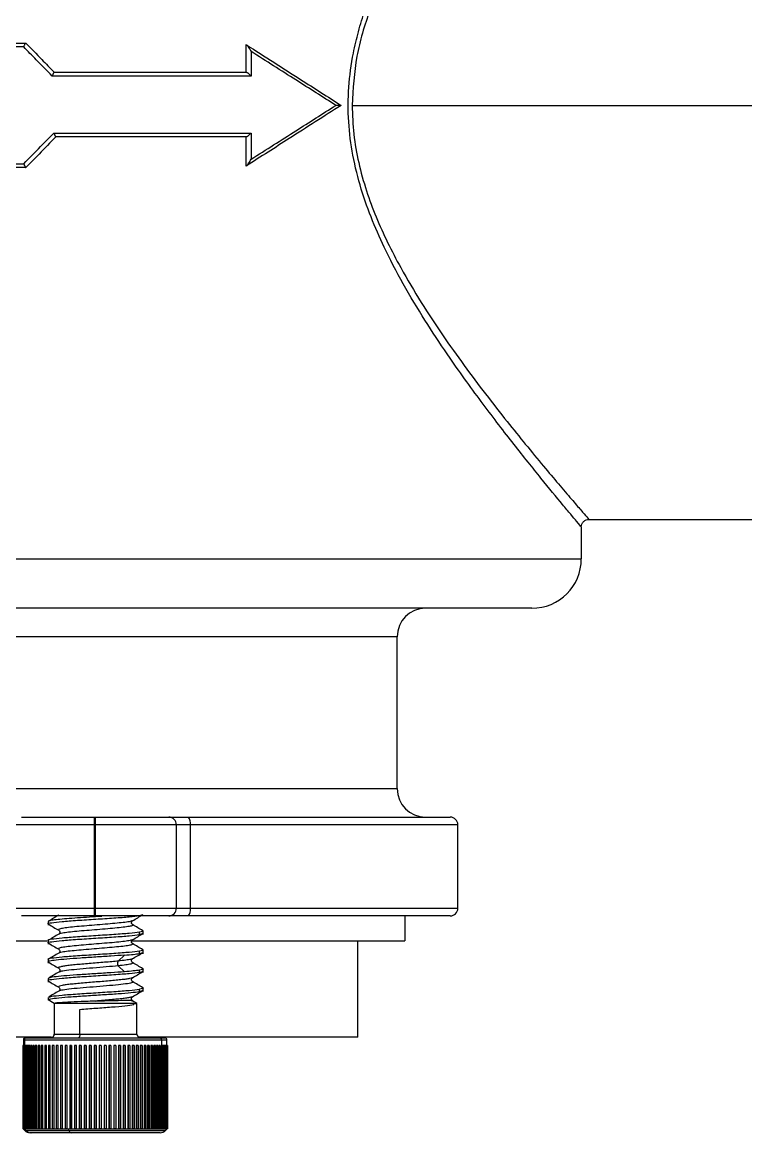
# Model space of a CAD drawing. Header units: centimetres. Extents: x -13594 to 4017, y -3206 to 1780.
# Drawn here: x -7110.8 to -7060.5, y -1965.5 to -1888.3 of the extents above; entities that cross this region are included whole.
import ezdxf

# ---------------------------------------------------------------- set-up
doc = ezdxf.new("R2010")
doc.units = ezdxf.units.CM

msp = doc.modelspace()

# ---------------------------------------------------------------- linework, layer by layer
at = {"color": 7, "linetype": 'Continuous', "lineweight": 25}
for p, q in [((-7121.581, -1889.743), (-7110.534, -1889.743)), ((-7095.225, -1891.763), (-7095.225, -1889.842)), ((-7110.682, -1890.007), (-7121.076, -1890.007)), ((-7094.878, -1890.325), (-7094.878, -1892.027)), ((-7094.878, -1892.027), (-7108.693, -1892.027)), ((-7108.559, -1891.763), (-7095.212, -1891.763)), ((-7087.857, -1894.065), (-7035.577, -1894.065)), ((-7108.578, -1895.986), (-7094.878, -1895.986)), ((-7094.878, -1895.986), (-7094.878, -1897.806)), ((-7095.212, -1896.25), (-7108.445, -1896.25)), ((-7095.225, -1898.288), (-7095.225, -1896.25)), ((-7121.076, -1898.123), (-7110.682, -1898.123)), ((-7110.534, -1898.387), (-7121.581, -1898.387)), ((-7071.41, -1922.832), (-7035.577, -1922.832)), ((-7071.934, -1923.36), (-7071.934, -1925.577)), ((-7138.935, -1925.577), (-7071.934, -1925.577)), ((-7075.365, -1929.008), (-7136.067, -1929.008)), ((-7084.734, -1930.988), (-7126.697, -1930.988)), ((-7084.734, -1941.544), (-7084.734, -1930.988)), ((-7126.697, -1941.544), (-7084.734, -1941.544)), ((-7110.83, -1943.524), (-7105.75, -1943.524)), ((-7105.75, -1944.052), (-7105.75, -1943.524)), ((-7105.75, -1943.524), (-7105.682, -1943.524)), ((-7105.682, -1944.052), (-7105.682, -1943.524)), ((-7105.682, -1943.524), (-7100.601, -1943.524)), ((-7100.601, -1943.524), (-7099.239, -1943.524)), ((-7099.239, -1943.524), (-7081.039, -1943.524)), ((-7105.75, -1944.052), (-7111.358, -1944.052)), ((-7105.75, -1949.858), (-7105.75, -1944.052)), ((-7105.682, -1944.052), (-7105.75, -1944.052)), ((-7100.073, -1944.052), (-7105.682, -1944.052)), ((-7105.682, -1949.858), (-7105.682, -1944.052)), ((-7100.073, -1949.858), (-7100.073, -1944.052)), ((-7099.1, -1944.052), (-7100.073, -1944.052)), ((-7099.1, -1949.858), (-7099.1, -1944.052)), ((-7080.511, -1944.052), (-7099.1, -1944.052)), ((-7080.511, -1949.858), (-7080.511, -1944.052)), ((-7111.358, -1949.858), (-7105.75, -1949.858)), ((-7105.75, -1950.386), (-7105.75, -1949.858)), ((-7105.75, -1949.858), (-7105.682, -1949.858)), ((-7105.682, -1949.858), (-7100.073, -1949.858)), ((-7105.682, -1950.386), (-7105.682, -1949.858)), ((-7100.073, -1949.858), (-7099.1, -1949.858)), ((-7099.1, -1949.858), (-7080.511, -1949.858)), ((-7105.75, -1950.386), (-7110.83, -1950.386)), ((-7108.981, -1950.775), (-7108.981, -1951.027)), ((-7108.355, -1950.36), (-7108.399, -1950.386)), ((-7105.682, -1950.386), (-7105.75, -1950.386)), ((-7100.601, -1950.386), (-7105.682, -1950.386)), ((-7102.633, -1950.363), (-7102.383, -1950.28)), ((-7099.239, -1950.386), (-7100.601, -1950.386)), ((-7081.039, -1950.386), (-7099.239, -1950.386)), ((-7084.206, -1950.386), (-7084.206, -1952.114)), ((-7102.633, -1951.682), (-7102.633, -1951.517)), ((-7102.383, -1951.687), (-7102.383, -1951.435)), ((-7127.225, -1952.114), (-7109.049, -1952.114)), ((-7108.981, -1952.095), (-7108.981, -1952.345)), ((-7103.15, -1952.114), (-7084.206, -1952.114)), ((-7102.452, -1951.623), (-7102.633, -1951.682)), ((-7087.472, -1958.818), (-7087.472, -1952.114)), ((-7103.671, -1953.112), (-7104.106, -1953.524)), ((-7102.633, -1953.002), (-7102.633, -1952.837)), ((-7102.633, -1953.002), (-7102.383, -1952.92)), ((-7102.383, -1953.012), (-7102.383, -1952.755)), ((-7108.981, -1953.414), (-7108.981, -1953.668)), ((-7104.106, -1953.854), (-7103.671, -1954.267)), ((-7102.633, -1954.321), (-7102.633, -1954.157)), ((-7102.455, -1954.263), (-7102.633, -1954.321)), ((-7102.383, -1954.328), (-7102.383, -1954.074)), ((-7108.981, -1954.734), (-7108.981, -1954.988)), ((-7102.383, -1955.647), (-7102.383, -1955.394)), ((-7108.981, -1956.054), (-7108.981, -1956.222)), ((-7102.633, -1955.641), (-7102.633, -1955.476)), ((-7102.454, -1955.582), (-7102.633, -1955.641)), ((-7108.552, -1956.466), (-7108.981, -1956.218)), ((-7108.552, -1956.466), (-7108.552, -1958.594)), ((-7103.029, -1956.466), (-7108.552, -1956.466)), ((-7106.778, -1958.594), (-7106.778, -1956.878)), ((-7102.811, -1956.466), (-7103.097, -1956.301)), ((-7103.029, -1956.548), (-7103.029, -1956.466)), ((-7103.029, -1956.466), (-7102.811, -1956.466)), ((-7102.811, -1958.594), (-7102.811, -1956.466)), ((-7108.745, -1958.818), (-7123.959, -1958.818)), ((-7110.698, -1958.99), (-7110.698, -1959.385)), ((-7110.698, -1958.99), (-7110.63, -1958.99)), ((-7110.63, -1958.99), (-7110.63, -1959.385)), ((-7110.63, -1958.99), (-7101.108, -1958.99)), ((-7110.567, -1958.858), (-7110.498, -1958.858)), ((-7110.498, -1958.858), (-7101.23, -1958.858)), ((-7108.552, -1958.594), (-7106.778, -1958.594)), ((-7106.778, -1958.594), (-7102.811, -1958.594)), ((-7087.472, -1958.818), (-7102.755, -1958.818)), ((-7101.23, -1958.858), (-7100.865, -1958.858)), ((-7101.108, -1958.99), (-7101.108, -1959.385)), ((-7101.108, -1958.99), (-7100.733, -1958.99)), ((-7100.733, -1959.385), (-7100.733, -1958.99)), ((-7110.738, -1959.385), (-7110.738, -1965.192)), ((-7110.734, -1959.385), (-7110.738, -1959.385)), ((-7110.734, -1959.385), (-7110.734, -1965.192)), ((-7110.721, -1959.385), (-7110.734, -1959.385)), ((-7110.721, -1959.385), (-7110.721, -1965.192)), ((-7110.708, -1959.385), (-7110.721, -1959.385)), ((-7110.708, -1959.385), (-7110.708, -1965.192)), ((-7110.679, -1959.385), (-7110.708, -1959.385)), ((-7110.679, -1959.385), (-7110.679, -1965.192)), ((-7110.669, -1959.385), (-7110.669, -1965.192)), ((-7110.666, -1959.385), (-7110.669, -1959.385)), ((-7110.666, -1959.385), (-7110.666, -1965.192)), ((-7110.652, -1959.385), (-7110.666, -1959.385)), ((-7110.652, -1959.385), (-7110.652, -1965.192)), ((-7110.64, -1959.385), (-7110.652, -1959.385)), ((-7110.64, -1959.385), (-7110.64, -1965.192)), ((-7110.611, -1959.385), (-7110.64, -1959.385)), ((-7110.611, -1959.385), (-7110.611, -1965.192)), ((-7110.589, -1959.385), (-7110.611, -1959.385)), ((-7110.589, -1959.385), (-7110.589, -1965.192)), ((-7110.55, -1959.385), (-7110.589, -1959.385)), ((-7110.55, -1965.192), (-7110.55, -1959.385)), ((-7110.546, -1959.385), (-7110.546, -1965.192)), ((-7110.515, -1959.385), (-7110.546, -1959.385)), ((-7110.515, -1959.385), (-7110.515, -1965.192)), ((-7110.477, -1959.385), (-7110.515, -1959.385)), ((-7110.477, -1965.192), (-7110.477, -1959.385)), ((-7110.457, -1959.385), (-7110.457, -1965.192)), ((-7110.417, -1959.385), (-7110.457, -1959.385)), ((-7110.417, -1959.385), (-7110.417, -1965.192)), ((-7110.38, -1959.385), (-7110.417, -1959.385)), ((-7110.38, -1965.192), (-7110.38, -1959.385)), ((-7110.345, -1959.385), (-7110.345, -1965.192)), ((-7110.297, -1959.385), (-7110.345, -1959.385)), ((-7110.297, -1959.385), (-7110.297, -1965.192)), ((-7110.26, -1959.385), (-7110.297, -1959.385)), ((-7110.26, -1965.192), (-7110.26, -1959.385)), ((-7110.21, -1959.385), (-7110.21, -1965.192)), ((-7110.153, -1959.385), (-7110.21, -1959.385)), ((-7110.153, -1959.385), (-7110.153, -1965.192)), ((-7110.118, -1959.385), (-7110.153, -1959.385)), ((-7110.118, -1965.192), (-7110.118, -1959.385)), ((-7110.053, -1959.385), (-7110.053, -1965.192)), ((-7109.988, -1959.385), (-7110.053, -1959.385)), ((-7109.988, -1959.385), (-7109.988, -1965.192)), ((-7109.954, -1959.385), (-7109.988, -1959.385)), ((-7109.954, -1965.192), (-7109.954, -1959.385)), ((-7109.874, -1959.385), (-7109.874, -1965.192)), ((-7109.802, -1959.385), (-7109.874, -1959.385)), ((-7109.802, -1959.385), (-7109.802, -1965.192)), ((-7109.769, -1959.385), (-7109.802, -1959.385)), ((-7109.769, -1965.192), (-7109.769, -1959.385)), ((-7109.676, -1959.385), (-7109.676, -1965.192)), ((-7109.596, -1959.385), (-7109.676, -1959.385)), ((-7109.596, -1959.385), (-7109.596, -1965.192)), ((-7109.565, -1959.385), (-7109.596, -1959.385)), ((-7109.565, -1965.192), (-7109.565, -1959.385)), ((-7109.458, -1959.385), (-7109.458, -1965.192)), ((-7109.371, -1959.385), (-7109.458, -1959.385)), ((-7109.371, -1959.385), (-7109.371, -1965.192)), ((-7109.341, -1959.385), (-7109.371, -1959.385)), ((-7109.341, -1965.192), (-7109.341, -1959.385)), ((-7109.221, -1959.385), (-7109.221, -1965.192)), ((-7109.128, -1959.385), (-7109.221, -1959.385)), ((-7109.128, -1959.385), (-7109.128, -1965.192)), ((-7109.1, -1959.385), (-7109.128, -1959.385)), ((-7109.1, -1965.192), (-7109.1, -1959.385)), ((-7108.967, -1959.385), (-7108.967, -1965.192)), ((-7108.868, -1959.385), (-7108.967, -1959.385)), ((-7108.868, -1959.385), (-7108.868, -1965.192)), ((-7108.842, -1959.385), (-7108.868, -1959.385)), ((-7108.842, -1965.192), (-7108.842, -1959.385)), ((-7108.697, -1959.385), (-7108.697, -1965.192)), ((-7108.592, -1959.385), (-7108.697, -1959.385)), ((-7108.592, -1959.385), (-7108.592, -1965.192)), ((-7108.569, -1959.385), (-7108.592, -1959.385)), ((-7108.569, -1965.192), (-7108.569, -1959.385)), ((-7108.413, -1959.385), (-7108.413, -1965.192)), ((-7108.302, -1959.385), (-7108.413, -1959.385)), ((-7108.302, -1959.385), (-7108.302, -1965.192)), ((-7108.281, -1959.385), (-7108.302, -1959.385)), ((-7108.281, -1965.192), (-7108.281, -1959.385)), ((-7108.115, -1959.385), (-7108.115, -1965.192)), ((-7108, -1959.385), (-7108.115, -1959.385)), ((-7108, -1959.385), (-7108, -1965.192)), ((-7107.981, -1959.385), (-7108, -1959.385)), ((-7107.981, -1965.192), (-7107.981, -1959.385)), ((-7107.805, -1959.385), (-7107.805, -1965.192)), ((-7107.686, -1959.385), (-7107.805, -1959.385)), ((-7107.686, -1959.385), (-7107.686, -1965.192)), ((-7107.67, -1959.385), (-7107.686, -1959.385)), ((-7107.67, -1965.192), (-7107.67, -1959.385)), ((-7107.485, -1959.385), (-7107.485, -1965.192)), ((-7107.363, -1959.385), (-7107.485, -1959.385)), ((-7107.363, -1959.385), (-7107.363, -1965.192)), ((-7107.349, -1959.385), (-7107.363, -1959.385)), ((-7107.349, -1965.192), (-7107.349, -1959.385)), ((-7107.157, -1959.385), (-7107.157, -1965.192)), ((-7107.031, -1959.385), (-7107.157, -1959.385)), ((-7107.031, -1959.385), (-7107.031, -1965.192)), ((-7107.02, -1959.385), (-7107.031, -1959.385)), ((-7107.02, -1965.192), (-7107.02, -1959.385)), ((-7106.821, -1959.385), (-7106.821, -1965.192)), ((-7106.693, -1959.385), (-7106.821, -1959.385)), ((-7106.693, -1959.385), (-7106.693, -1965.192)), ((-7106.684, -1959.385), (-7106.693, -1959.385)), ((-7106.684, -1965.192), (-7106.684, -1959.385)), ((-7106.479, -1959.385), (-7106.479, -1965.192)), ((-7106.35, -1959.385), (-7106.479, -1959.385)), ((-7106.35, -1959.385), (-7106.35, -1965.192)), ((-7106.344, -1959.385), (-7106.35, -1959.385)), ((-7106.344, -1965.192), (-7106.344, -1959.385)), ((-7106.134, -1959.385), (-7106.134, -1965.192)), ((-7106.003, -1959.385), (-7106.134, -1959.385)), ((-7106.003, -1959.385), (-7106.003, -1965.192)), ((-7106, -1959.385), (-7106.003, -1959.385)), ((-7106, -1965.192), (-7106, -1959.385)), ((-7105.786, -1959.385), (-7105.786, -1965.192)), ((-7105.655, -1959.385), (-7105.786, -1959.385)), ((-7105.655, -1965.192), (-7105.655, -1959.385)), ((-7105.655, -1959.385), (-7105.655, -1965.192)), ((-7105.655, -1959.385), (-7105.655, -1959.385)), ((-7105.44, -1959.385), (-7105.44, -1965.192)), ((-7105.438, -1959.385), (-7105.44, -1959.385)), ((-7105.438, -1959.385), (-7105.438, -1965.192)), ((-7105.307, -1959.385), (-7105.438, -1959.385)), ((-7105.307, -1959.385), (-7105.307, -1965.192)), ((-7105.096, -1959.385), (-7105.096, -1965.192)), ((-7105.091, -1959.385), (-7105.096, -1959.385)), ((-7105.091, -1959.385), (-7105.091, -1965.192)), ((-7104.961, -1959.385), (-7105.091, -1959.385)), ((-7104.961, -1959.385), (-7104.961, -1965.192)), ((-7104.755, -1959.385), (-7104.755, -1965.192)), ((-7104.747, -1959.385), (-7104.755, -1959.385)), ((-7104.747, -1959.385), (-7104.747, -1965.192)), ((-7104.619, -1959.385), (-7104.747, -1959.385)), ((-7104.619, -1959.385), (-7104.619, -1965.192)), ((-7104.418, -1959.385), (-7104.418, -1965.192)), ((-7104.407, -1959.385), (-7104.418, -1959.385)), ((-7104.407, -1959.385), (-7104.407, -1965.192)), ((-7104.281, -1959.385), (-7104.407, -1959.385)), ((-7104.281, -1959.385), (-7104.281, -1965.192)), ((-7104.087, -1959.385), (-7104.087, -1965.192)), ((-7104.074, -1959.385), (-7104.087, -1959.385)), ((-7104.074, -1959.385), (-7104.074, -1965.192)), ((-7103.951, -1959.385), (-7104.074, -1959.385)), ((-7103.951, -1959.385), (-7103.951, -1965.192)), ((-7103.764, -1959.385), (-7103.764, -1965.192)), ((-7103.749, -1959.385), (-7103.764, -1959.385)), ((-7103.749, -1959.385), (-7103.749, -1965.192)), ((-7103.629, -1959.385), (-7103.749, -1959.385)), ((-7103.629, -1959.385), (-7103.629, -1965.192)), ((-7103.451, -1959.385), (-7103.451, -1965.192)), ((-7103.433, -1959.385), (-7103.451, -1959.385)), ((-7103.433, -1959.385), (-7103.433, -1965.192)), ((-7103.317, -1959.385), (-7103.433, -1959.385)), ((-7103.317, -1959.385), (-7103.317, -1965.192)), ((-7103.148, -1959.385), (-7103.148, -1965.192)), ((-7103.127, -1959.385), (-7103.148, -1959.385)), ((-7103.127, -1959.385), (-7103.127, -1965.192)), ((-7103.016, -1959.385), (-7103.127, -1959.385)), ((-7103.016, -1959.385), (-7103.016, -1965.192)), ((-7102.858, -1959.385), (-7102.858, -1965.192)), ((-7102.835, -1959.385), (-7102.858, -1959.385)), ((-7102.835, -1959.385), (-7102.835, -1965.192)), ((-7102.728, -1959.385), (-7102.835, -1959.385)), ((-7102.728, -1959.385), (-7102.728, -1965.192)), ((-7102.581, -1959.385), (-7102.581, -1965.192)), ((-7102.556, -1959.385), (-7102.581, -1959.385)), ((-7102.556, -1959.385), (-7102.556, -1965.192)), ((-7102.455, -1959.385), (-7102.556, -1959.385)), ((-7102.455, -1959.385), (-7102.455, -1965.192)), ((-7102.32, -1959.385), (-7102.32, -1965.192)), ((-7102.292, -1959.385), (-7102.32, -1959.385)), ((-7102.292, -1959.385), (-7102.292, -1965.192)), ((-7102.198, -1959.385), (-7102.292, -1959.385)), ((-7102.198, -1959.385), (-7102.198, -1965.192)), ((-7102.075, -1959.385), (-7102.075, -1965.192)), ((-7102.045, -1959.385), (-7102.075, -1959.385)), ((-7102.045, -1959.385), (-7102.045, -1965.192)), ((-7101.957, -1959.385), (-7102.045, -1959.385)), ((-7101.957, -1959.385), (-7101.957, -1965.192)), ((-7101.847, -1959.385), (-7101.847, -1965.192)), ((-7101.816, -1959.385), (-7101.847, -1959.385)), ((-7101.816, -1959.385), (-7101.816, -1965.192)), ((-7101.735, -1959.385), (-7101.816, -1959.385)), ((-7101.735, -1959.385), (-7101.735, -1965.192)), ((-7101.638, -1959.385), (-7101.638, -1965.192)), ((-7101.606, -1959.385), (-7101.638, -1959.385)), ((-7101.606, -1959.385), (-7101.606, -1965.192)), ((-7101.532, -1959.385), (-7101.606, -1959.385)), ((-7101.532, -1959.385), (-7101.532, -1965.192)), ((-7101.449, -1959.385), (-7101.449, -1965.192)), ((-7101.415, -1959.385), (-7101.449, -1959.385)), ((-7101.415, -1959.385), (-7101.415, -1965.192)), ((-7101.349, -1959.385), (-7101.415, -1959.385)), ((-7101.349, -1959.385), (-7101.349, -1965.192)), ((-7101.281, -1959.385), (-7101.281, -1965.192)), ((-7101.245, -1959.385), (-7101.281, -1959.385)), ((-7101.245, -1959.385), (-7101.245, -1965.192)), ((-7101.187, -1959.385), (-7101.245, -1959.385)), ((-7101.187, -1959.385), (-7101.187, -1965.192)), ((-7101.133, -1959.385), (-7101.133, -1965.192)), ((-7101.097, -1959.385), (-7101.133, -1959.385)), ((-7101.097, -1959.385), (-7101.097, -1965.192)), ((-7101.047, -1959.385), (-7101.097, -1959.385)), ((-7101.047, -1959.385), (-7101.047, -1965.192)), ((-7101.008, -1959.385), (-7101.008, -1965.192)), ((-7100.971, -1959.385), (-7101.008, -1959.385)), ((-7100.971, -1959.385), (-7100.971, -1965.192)), ((-7100.93, -1959.385), (-7100.971, -1959.385)), ((-7100.93, -1959.385), (-7100.93, -1965.192)), ((-7100.906, -1959.385), (-7100.906, -1965.192)), ((-7100.868, -1959.385), (-7100.906, -1959.385)), ((-7100.868, -1959.385), (-7100.868, -1965.192)), ((-7100.835, -1959.385), (-7100.868, -1959.385)), ((-7100.835, -1959.385), (-7100.835, -1965.192)), ((-7100.827, -1959.385), (-7100.827, -1965.192)), ((-7100.788, -1959.385), (-7100.827, -1959.385)), ((-7100.788, -1959.385), (-7100.788, -1965.192)), ((-7100.765, -1959.385), (-7100.788, -1959.385)), ((-7100.765, -1959.385), (-7100.765, -1965.192)), ((-7100.733, -1959.385), (-7100.765, -1959.385)), ((-7100.733, -1959.385), (-7100.733, -1965.192)), ((-7100.718, -1959.385), (-7100.733, -1959.385)), ((-7100.718, -1959.385), (-7100.718, -1965.192)), ((-7100.701, -1959.385), (-7100.718, -1959.385)), ((-7100.701, -1959.385), (-7100.701, -1965.192)), ((-7100.696, -1959.385), (-7100.701, -1959.385)), ((-7100.696, -1959.385), (-7100.696, -1965.192)), ((-7100.694, -1959.385), (-7100.696, -1959.385)), ((-7100.694, -1959.385), (-7100.694, -1965.192)), ((-7110.734, -1965.192), (-7110.738, -1965.192)), ((-7110.721, -1965.192), (-7110.734, -1965.192)), ((-7110.708, -1965.192), (-7110.721, -1965.192)), ((-7110.679, -1965.192), (-7110.708, -1965.192)), ((-7110.698, -1965.192), (-7110.698, -1965.208)), ((-7110.698, -1965.208), (-7110.606, -1965.301)), ((-7110.63, -1965.208), (-7110.698, -1965.208)), ((-7110.666, -1965.192), (-7110.669, -1965.192)), ((-7110.652, -1965.192), (-7110.666, -1965.192)), ((-7110.64, -1965.192), (-7110.652, -1965.192)), ((-7110.611, -1965.192), (-7110.64, -1965.192)), ((-7110.63, -1965.192), (-7110.63, -1965.208)), ((-7110.63, -1965.208), (-7110.537, -1965.301)), ((-7107.571, -1965.208), (-7110.63, -1965.208)), ((-7110.589, -1965.192), (-7110.611, -1965.192)), ((-7110.606, -1965.301), (-7110.537, -1965.301)), ((-7110.55, -1965.192), (-7110.589, -1965.192)), ((-7110.515, -1965.192), (-7110.546, -1965.192)), ((-7110.537, -1965.301), (-7107.536, -1965.301)), ((-7110.477, -1965.192), (-7110.515, -1965.192)), ((-7110.417, -1965.192), (-7110.457, -1965.192)), ((-7110.38, -1965.192), (-7110.417, -1965.192)), ((-7110.297, -1965.192), (-7110.345, -1965.192)), ((-7110.26, -1965.192), (-7110.297, -1965.192)), ((-7110.164, -1965.456), (-7110.232, -1965.456)), ((-7110.153, -1965.192), (-7110.21, -1965.192)), ((-7107.393, -1965.456), (-7110.164, -1965.456)), ((-7110.118, -1965.192), (-7110.153, -1965.192)), ((-7109.988, -1965.192), (-7110.053, -1965.192)), ((-7109.954, -1965.192), (-7109.988, -1965.192)), ((-7109.802, -1965.192), (-7109.874, -1965.192)), ((-7109.769, -1965.192), (-7109.802, -1965.192)), ((-7109.596, -1965.192), (-7109.676, -1965.192)), ((-7109.565, -1965.192), (-7109.596, -1965.192)), ((-7109.371, -1965.192), (-7109.458, -1965.192)), ((-7109.341, -1965.192), (-7109.371, -1965.192)), ((-7109.128, -1965.192), (-7109.221, -1965.192)), ((-7109.1, -1965.192), (-7109.128, -1965.192)), ((-7108.868, -1965.192), (-7108.967, -1965.192)), ((-7108.842, -1965.192), (-7108.868, -1965.192)), ((-7108.592, -1965.192), (-7108.697, -1965.192)), ((-7108.569, -1965.192), (-7108.592, -1965.192)), ((-7108.302, -1965.192), (-7108.413, -1965.192)), ((-7108.281, -1965.192), (-7108.302, -1965.192)), ((-7108, -1965.192), (-7108.115, -1965.192)), ((-7107.981, -1965.192), (-7108, -1965.192)), ((-7107.686, -1965.192), (-7107.805, -1965.192)), ((-7107.67, -1965.192), (-7107.686, -1965.192)), ((-7101.108, -1965.208), (-7107.571, -1965.208)), ((-7107.536, -1965.301), (-7107.571, -1965.208)), ((-7107.536, -1965.301), (-7100.826, -1965.301)), ((-7107.363, -1965.192), (-7107.485, -1965.192)), ((-7101.199, -1965.456), (-7107.393, -1965.456)), ((-7107.349, -1965.192), (-7107.363, -1965.192)), ((-7107.031, -1965.192), (-7107.157, -1965.192)), ((-7107.02, -1965.192), (-7107.031, -1965.192)), ((-7106.693, -1965.192), (-7106.821, -1965.192)), ((-7106.684, -1965.192), (-7106.693, -1965.192)), ((-7106.35, -1965.192), (-7106.479, -1965.192)), ((-7106.344, -1965.192), (-7106.35, -1965.192)), ((-7106.003, -1965.192), (-7106.134, -1965.192)), ((-7106, -1965.192), (-7106.003, -1965.192)), ((-7105.655, -1965.192), (-7105.786, -1965.192)), ((-7105.655, -1965.192), (-7105.655, -1965.192)), ((-7105.438, -1965.192), (-7105.44, -1965.192)), ((-7105.307, -1965.192), (-7105.438, -1965.192)), ((-7105.091, -1965.192), (-7105.096, -1965.192)), ((-7104.961, -1965.192), (-7105.091, -1965.192)), ((-7104.747, -1965.192), (-7104.755, -1965.192)), ((-7104.619, -1965.192), (-7104.747, -1965.192)), ((-7104.407, -1965.192), (-7104.418, -1965.192)), ((-7104.281, -1965.192), (-7104.407, -1965.192)), ((-7104.074, -1965.192), (-7104.087, -1965.192)), ((-7103.951, -1965.192), (-7104.074, -1965.192)), ((-7103.749, -1965.192), (-7103.764, -1965.192)), ((-7103.629, -1965.192), (-7103.749, -1965.192)), ((-7103.433, -1965.192), (-7103.451, -1965.192)), ((-7103.317, -1965.192), (-7103.433, -1965.192)), ((-7103.127, -1965.192), (-7103.148, -1965.192)), ((-7103.016, -1965.192), (-7103.127, -1965.192)), ((-7102.835, -1965.192), (-7102.858, -1965.192)), ((-7102.728, -1965.192), (-7102.835, -1965.192)), ((-7102.556, -1965.192), (-7102.581, -1965.192)), ((-7102.455, -1965.192), (-7102.556, -1965.192)), ((-7102.292, -1965.192), (-7102.32, -1965.192)), ((-7102.198, -1965.192), (-7102.292, -1965.192)), ((-7102.045, -1965.192), (-7102.075, -1965.192)), ((-7101.957, -1965.192), (-7102.045, -1965.192)), ((-7101.816, -1965.192), (-7101.847, -1965.192)), ((-7101.735, -1965.192), (-7101.816, -1965.192)), ((-7101.606, -1965.192), (-7101.638, -1965.192)), ((-7101.532, -1965.192), (-7101.606, -1965.192)), ((-7101.415, -1965.192), (-7101.449, -1965.192)), ((-7101.349, -1965.192), (-7101.415, -1965.192)), ((-7101.245, -1965.192), (-7101.281, -1965.192)), ((-7101.187, -1965.192), (-7101.245, -1965.192)), ((-7101.097, -1965.192), (-7101.133, -1965.192)), ((-7101.108, -1965.192), (-7101.108, -1965.208)), ((-7100.733, -1965.208), (-7101.108, -1965.208)), ((-7101.047, -1965.192), (-7101.097, -1965.192)), ((-7100.971, -1965.192), (-7101.008, -1965.192)), ((-7100.93, -1965.192), (-7100.971, -1965.192)), ((-7100.868, -1965.192), (-7100.906, -1965.192)), ((-7100.835, -1965.192), (-7100.868, -1965.192)), ((-7100.788, -1965.192), (-7100.827, -1965.192)), ((-7100.826, -1965.301), (-7100.733, -1965.208)), ((-7100.765, -1965.192), (-7100.788, -1965.192)), ((-7100.733, -1965.192), (-7100.765, -1965.192)), ((-7100.733, -1965.208), (-7100.733, -1965.192)), ((-7100.718, -1965.192), (-7100.733, -1965.192)), ((-7100.701, -1965.192), (-7100.718, -1965.192)), ((-7100.696, -1965.192), (-7100.701, -1965.192)), ((-7100.694, -1965.192), (-7100.696, -1965.192))]:
    msp.add_line(p, q, dxfattribs=at).dxf.unprotected_set("ltscale", 0)
at = {"color": 7, "linetype": 'Continuous', "lineweight": 25, "flags": 128}
msp.add_lwpolyline([(-7106.778, -1958.594), (-7106.78, -1958.645), (-7106.785, -1958.695), (-7106.795, -1958.74), (-7106.807, -1958.78), (-7106.822, -1958.813), (-7106.84, -1958.838), (-7106.859, -1958.853), (-7106.878, -1958.858)], dxfattribs=at).dxf.unprotected_set("ltscale", 0)
at = {"color": 7, "linetype": 'Continuous', "lineweight": 25}
for centre, radius, start, end in [((-7075.365, -1925.577), 3.431, 270, 0), ((-7082.755, -1930.988), 1.979, 90, 180), ((-7082.755, -1941.544), 1.979, 180, 270), ((-7100.601, -1944.052), 0.528, 0, 90), ((-7099.707, -1943.929), 0.619, 348.55042, 40.86437), ((-7081.039, -1944.052), 0.528, 0, 90), ((-7100.601, -1949.858), 0.528, 270, 0), ((-7099.707, -1949.981), 0.619, 319.13563, 11.44958), ((-7081.039, -1949.858), 0.528, 270, 0), ((-7110.567, -1958.99), 0.132, 90, 180), ((-7110.498, -1958.99), 0.132, 90, 180), ((-7108.884, -1958.594), 0.264, 270, 301.78833), ((-7108.816, -1958.594), 0.264, 270, 0), ((-7102.547, -1958.594), 0.264, 180, 270), ((-7101.235, -1958.985), 0.127, 357.83373, 87.65602), ((-7100.865, -1958.99), 0.132, 0, 90), ((-7110.232, -1964.928), 0.528, 225, 270), ((-7110.164, -1964.928), 0.528, 225, 270), ((-7107.342, -1965.266), 0.197, 190.37307, 254.97073), ((-7101.199, -1964.928), 0.528, 270, 315)]:
    msp.add_arc(centre, radius, start, end, dxfattribs=at).dxf.unprotected_set("ltscale", 0)
for points, knots in [([(-7071.934, -1923.36), (-7071.996, -1923.287), (-7072.089, -1923.176), (-7072.651, -1922.504), (-7073.397, -1921.607), (-7074.669, -1920.062), (-7076.572, -1917.686), (-7078.738, -1914.875), (-7080.797, -1912.036), (-7082.616, -1909.316), (-7084.128, -1906.84), (-7085.422, -1904.422), (-7086.465, -1902.106), (-7087.262, -1899.885), (-7087.842, -1897.58), (-7088.148, -1895.197), (-7088.141, -1892.802), (-7087.855, -1890.704), (-7087.435, -1888.922), (-7086.97, -1887.416), (-7086.236, -1885.474), (-7085.149, -1883.153), (-7083.694, -1880.55), (-7081.899, -1877.701), (-7079.8, -1874.686), (-7078.328, -1872.745), (-7077.591, -1871.772)], [0, 0, 0, 0, 0.061701, 0.093087, 0.12507, 0.187777, 0.249787, 0.311885, 0.374463, 0.416248, 0.45822, 0.499265, 0.530533, 0.561761, 0.593809, 0.624463, 0.65581, 0.687224, 0.707323, 0.728215, 0.750028, 0.790887, 0.832976, 0.875305, 0.937501, 1, 1, 1, 1]), ([(-7077.151, -1872.173), (-7077.436, -1872.534), (-7078.017, -1873.269), (-7078.915, -1874.437), (-7079.949, -1875.816), (-7080.877, -1877.104), (-7081.614, -1878.172), (-7082.031, -1878.787), (-7082.426, -1879.383), (-7082.867, -1880.066), (-7083.342, -1880.827), (-7084.012, -1881.939), (-7084.855, -1883.436), (-7085.816, -1885.387), (-7086.586, -1887.257), (-7087.151, -1889.017), (-7087.696, -1891.218), (-7087.792, -1892.919), (-7087.857, -1894.065)], [0, 0, 0, 0, 0.067436, 0.137513, 0.204446, 0.298799, 0.342456, 0.367588, 0.390949, 0.430544, 0.466609, 0.499143, 0.585337, 0.668143, 0.749378, 0.813852, 0.874586, 1, 1, 1, 1]), ([(-7110.682, -1890.007), (-7110.673, -1889.986), (-7110.657, -1889.948), (-7110.627, -1889.884), (-7110.599, -1889.83), (-7110.574, -1889.788), (-7110.557, -1889.762), (-7110.543, -1889.746), (-7110.537, -1889.744), (-7110.534, -1889.743)], [0, 0, 0, 0, 0.1567762, 0.2924432, 0.4999679, 0.6331315, 0.7604262, 0.8824802, 1, 1, 1, 1]), ([(-7110.534, -1889.743), (-7110.534, -1889.743), (-7110.533, -1889.743), (-7110.532, -1889.743), (-7110.532, -1889.743)], [0, 0, 0, 0, 0.559997, 1, 1, 1, 1]), ([(-7110.532, -1889.743), (-7110.165, -1890.12), (-7109.507, -1890.792), (-7108.849, -1891.467), (-7108.559, -1891.763)], [0, 0, 0, 0, 0.559572, 1, 1, 1, 1]), ([(-7095.225, -1889.842), (-7095.223, -1889.844), (-7095.22, -1889.846), (-7095.202, -1889.857), (-7095.195, -1889.862)], [0, 0, 0, 0, 0.554243, 1, 1, 1, 1]), ([(-7108.693, -1892.027), (-7109.065, -1891.65), (-7109.728, -1890.975), (-7110.391, -1890.303), (-7110.682, -1890.007)], [0, 0, 0, 0, 0.560429, 1, 1, 1, 1]), ([(-7095.195, -1889.862), (-7093.931, -1890.671), (-7091.686, -1892.107), (-7089.557, -1893.47), (-7088.627, -1894.065)], [0, 0, 0, 0, 0.562963, 1, 1, 1, 1]), ([(-7095.195, -1889.862), (-7095.184, -1889.87), (-7095.16, -1889.89), (-7095.103, -1889.959), (-7095.002, -1890.103), (-7094.927, -1890.237), (-7094.878, -1890.325)], [0, 0, 0, 0, 0.107755, 0.240217, 0.501143, 1, 1, 1, 1]), ([(-7088.988, -1894.065), (-7089.907, -1893.481), (-7091.824, -1892.264), (-7093.832, -1890.988), (-7094.878, -1890.325)], [0, 0, 0, 0, 0.4796512, 1, 1, 1, 1]), ([(-7108.693, -1892.027), (-7108.684, -1892.007), (-7108.667, -1891.968), (-7108.639, -1891.904), (-7108.613, -1891.85), (-7108.591, -1891.808), (-7108.576, -1891.782), (-7108.565, -1891.766), (-7108.561, -1891.764), (-7108.559, -1891.763)], [0, 0, 0, 0, 0.156824, 0.292507, 0.499968, 0.633174, 0.760479, 0.882517, 1, 1, 1, 1]), ([(-7108.559, -1891.763), (-7108.559, -1891.763), (-7108.559, -1891.763), (-7108.559, -1891.763), (-7108.559, -1891.763)], [0, 0, 0, 0, 0.56, 1, 1, 1, 1]), ([(-7095.212, -1891.763), (-7095.205, -1891.765), (-7095.191, -1891.767), (-7095.156, -1891.786), (-7095.111, -1891.816), (-7095.047, -1891.866), (-7094.965, -1891.938), (-7094.907, -1891.998), (-7094.878, -1892.027)], [0, 0, 0, 0, 0.10869, 0.226035, 0.35581, 0.500821, 0.750247, 1, 1, 1, 1]), ([(-7088.627, -1894.065), (-7089.817, -1894.826), (-7091.952, -1896.193), (-7094.199, -1897.631), (-7095.195, -1898.268)], [0, 0, 0, 0, 0.557109, 1, 1, 1, 1]), ([(-7094.878, -1897.806), (-7093.832, -1897.142), (-7091.824, -1895.867), (-7089.907, -1894.649), (-7088.988, -1894.065)], [0, 0, 0, 0, 0.5203488, 1, 1, 1, 1]), ([(-7088.627, -1894.065), (-7088.629, -1894.065), (-7088.635, -1894.065), (-7088.678, -1894.065), (-7088.755, -1894.065), (-7088.851, -1894.065), (-7088.931, -1894.065), (-7088.973, -1894.065), (-7088.988, -1894.065)], [0, 0, 0, 0, 0.111883, 0.250581, 0.500687, 0.750108, 0.908888, 1, 1, 1, 1]), ([(-7087.857, -1894.065), (-7087.834, -1894.735), (-7087.788, -1896.076), (-7087.429, -1898.071), (-7086.894, -1899.993), (-7086.203, -1901.841), (-7085.399, -1903.619), (-7084.356, -1905.617), (-7083.072, -1907.776), (-7081.579, -1910.037), (-7080.069, -1912.159), (-7078.552, -1914.177), (-7077.123, -1916.003), (-7075.765, -1917.681), (-7074.564, -1919.135), (-7073.478, -1920.422), (-7072.599, -1921.453), (-7071.919, -1922.241), (-7071.528, -1922.693), (-7071.363, -1922.882), (-7071.408, -1922.83), (-7071.41, -1922.828)], [0, 0, 0, 0, 0.04129, 0.082602, 0.125173, 0.165803, 0.207263, 0.250231, 0.31267, 0.374772, 0.43696, 0.499587, 0.565294, 0.623727, 0.688122, 0.748308, 0.812097, 0.87325, 0.936287, 0.998366, 1, 1, 1, 1]), ([(-7110.682, -1898.123), (-7110.29, -1897.725), (-7109.589, -1897.014), (-7108.887, -1896.3), (-7108.578, -1895.986)], [0, 0, 0, 0, 0.559566, 1, 1, 1, 1]), ([(-7108.445, -1896.25), (-7108.447, -1896.249), (-7108.451, -1896.247), (-7108.462, -1896.231), (-7108.476, -1896.206), (-7108.498, -1896.164), (-7108.524, -1896.109), (-7108.553, -1896.046), (-7108.569, -1896.007), (-7108.578, -1895.986)], [0, 0, 0, 0, 0.117501, 0.239548, 0.366853, 0.500051, 0.707538, 0.843207, 1, 1, 1, 1]), ([(-7095.212, -1896.25), (-7095.205, -1896.249), (-7095.191, -1896.247), (-7095.155, -1896.228), (-7095.111, -1896.198), (-7095.047, -1896.147), (-7094.965, -1896.075), (-7094.907, -1896.016), (-7094.878, -1895.986)], [0, 0, 0, 0, 0.108523, 0.225799, 0.355619, 0.500821, 0.750247, 1, 1, 1, 1]), ([(-7108.445, -1896.25), (-7108.835, -1896.65), (-7109.532, -1897.363), (-7110.227, -1898.074), (-7110.532, -1898.387)], [0, 0, 0, 0, 0.56046, 1, 1, 1, 1]), ([(-7108.445, -1896.25), (-7108.445, -1896.25), (-7108.445, -1896.25), (-7108.445, -1896.25), (-7108.445, -1896.25)], [0, 0, 0, 0, 0.56, 1, 1, 1, 1]), ([(-7110.682, -1898.123), (-7110.673, -1898.144), (-7110.657, -1898.183), (-7110.627, -1898.246), (-7110.599, -1898.3), (-7110.574, -1898.343), (-7110.557, -1898.368), (-7110.543, -1898.384), (-7110.537, -1898.386), (-7110.534, -1898.387)], [0, 0, 0, 0, 0.1568025, 0.2924784, 0.4999683, 0.6331466, 0.7604464, 0.8824954, 1, 1, 1, 1]), ([(-7095.195, -1898.268), (-7095.204, -1898.275), (-7095.221, -1898.286), (-7095.224, -1898.287), (-7095.225, -1898.288)], [0, 0, 0, 0, 0.565165, 1, 1, 1, 1]), ([(-7095.195, -1898.268), (-7095.184, -1898.26), (-7095.16, -1898.24), (-7095.102, -1898.17), (-7095.002, -1898.027), (-7094.927, -1897.894), (-7094.878, -1897.806)], [0, 0, 0, 0, 0.109008, 0.243244, 0.501152, 1, 1, 1, 1]), ([(-7110.532, -1898.387), (-7110.532, -1898.387), (-7110.533, -1898.387), (-7110.534, -1898.387), (-7110.534, -1898.387)], [0, 0, 0, 0, 0.560004, 1, 1, 1, 1]), ([(-7071.934, -1923.36), (-7071.927, -1923.294), (-7071.916, -1923.192), (-7071.85, -1923.069), (-7071.782, -1922.984), (-7071.698, -1922.916), (-7071.575, -1922.85), (-7071.473, -1922.84), (-7071.406, -1922.832)], [0, 0, 0, 0, 0.239457, 0.368361, 0.5, 0.631639, 0.760543, 1, 1, 1, 1]), ([(-7108.98, -1950.94), (-7108.98, -1950.94), (-7109.064, -1950.913), (-7108.769, -1950.858), (-7108.083, -1950.775), (-7106.972, -1950.693), (-7105.678, -1950.61), (-7104.389, -1950.528), (-7103.265, -1950.445), (-7102.843, -1950.39), (-7102.633, -1950.363)], [0, 0, 0, 0, 0.000324, 0.143135, 0.285946, 0.428757, 0.571567, 0.714378, 0.857189, 1, 1, 1, 1]), ([(-7108.235, -1950.33), (-7108.356, -1950.401), (-7108.599, -1950.542), (-7108.842, -1950.683), (-7108.963, -1950.754)], [0, 0, 0, 0, 0.499646, 1, 1, 1, 1]), ([(-7105.248, -1950.418), (-7105.536, -1950.436), (-7106.113, -1950.473), (-7106.956, -1950.528), (-7107.71, -1950.583), (-7108.329, -1950.638), (-7108.756, -1950.693), (-7108.974, -1950.738), (-7108.958, -1950.766), (-7108.952, -1950.775)], [0, 0, 0, 0, 0.153764, 0.307529, 0.461293, 0.615057, 0.768822, 0.922586, 1, 1, 1, 1]), ([(-7103.143, -1950.72), (-7103.162, -1950.732), (-7103.21, -1950.765), (-7103.519, -1950.818), (-7104.016, -1950.878), (-7104.657, -1950.938), (-7105.38, -1950.998), (-7106.127, -1951.058), (-7106.839, -1951.118), (-7107.454, -1951.178), (-7107.931, -1951.239), (-7108.208, -1951.299), (-7108.307, -1951.346), (-7108.236, -1951.374), (-7108.217, -1951.382)], [0, 0, 0, 0, 0.056846, 0.14778, 0.238636, 0.329569, 0.420426, 0.511357, 0.602219, 0.693145, 0.784013, 0.874933, 0.965809, 1, 1, 1, 1]), ([(-7103.122, -1950.994), (-7103.145, -1950.974), (-7103.188, -1950.936), (-7103.201, -1950.803), (-7103.152, -1950.753), (-7103.121, -1950.721)], [0, 0, 0, 0, 0.288292, 0.546498, 1, 1, 1, 1]), ([(-7103.125, -1950.724), (-7103.003, -1950.653), (-7102.761, -1950.512), (-7102.518, -1950.371), (-7102.397, -1950.3)], [0, 0, 0, 0, 0.499666, 1, 1, 1, 1]), ([(-7102.633, -1951.517), (-7102.843, -1951.545), (-7103.265, -1951.6), (-7104.389, -1951.682), (-7105.678, -1951.765), (-7106.972, -1951.847), (-7108.083, -1951.93), (-7108.769, -1952.012), (-7109.064, -1952.067), (-7108.98, -1952.095), (-7108.98, -1952.095)], [0, 0, 0, 0, 0.142811, 0.285622, 0.428433, 0.571243, 0.714054, 0.856865, 0.999676, 1, 1, 1, 1]), ([(-7108.964, -1950.961), (-7108.842, -1951.032), (-7108.599, -1951.173), (-7108.357, -1951.315), (-7108.235, -1951.385)], [0, 0, 0, 0, 0.5003674, 1, 1, 1, 1]), ([(-7108.242, -1951.381), (-7108.211, -1951.413), (-7108.163, -1951.463), (-7108.176, -1951.595), (-7108.219, -1951.633), (-7108.241, -1951.653)], [0, 0, 0, 0, 0.454743, 0.712682, 1, 1, 1, 1]), ([(-7103.145, -1950.995), (-7103.124, -1951.006), (-7103.062, -1951.037), (-7103.193, -1951.088), (-7103.512, -1951.148), (-7104.018, -1951.208), (-7104.657, -1951.268), (-7105.38, -1951.328), (-7106.127, -1951.388), (-7106.838, -1951.449), (-7107.458, -1951.509), (-7107.92, -1951.569), (-7108.182, -1951.617), (-7108.208, -1951.645), (-7108.215, -1951.653)], [0, 0, 0, 0, 0.049731, 0.14117, 0.23261, 0.324049, 0.415488, 0.506927, 0.598367, 0.689806, 0.781246, 0.872686, 0.964127, 1, 1, 1, 1]), ([(-7102.396, -1951.416), (-7102.518, -1951.345), (-7102.761, -1951.204), (-7103.003, -1951.062), (-7103.125, -1950.992)], [0, 0, 0, 0, 0.500351, 1, 1, 1, 1]), ([(-7102.451, -1951.413), (-7102.423, -1951.42), (-7102.294, -1951.455), (-7102.483, -1951.49), (-7102.633, -1951.517)], [0, 0, 0, 0, 0.213183, 1, 1, 1, 1]), ([(-7108.98, -1952.26), (-7108.98, -1952.26), (-7109.064, -1952.232), (-7108.769, -1952.177), (-7108.083, -1952.095), (-7106.972, -1952.012), (-7105.678, -1951.93), (-7104.389, -1951.847), (-7103.265, -1951.765), (-7102.843, -1951.71), (-7102.633, -1951.682)], [0, 0, 0, 0, 0.000324, 0.143135, 0.285946, 0.428757, 0.571567, 0.714378, 0.857189, 1, 1, 1, 1]), ([(-7108.964, -1952.281), (-7108.843, -1952.351), (-7108.6, -1952.493), (-7108.357, -1952.634), (-7108.235, -1952.705)], [0, 0, 0, 0, 0.50037, 1, 1, 1, 1]), ([(-7108.235, -1951.65), (-7108.356, -1951.72), (-7108.599, -1951.862), (-7108.842, -1952.003), (-7108.963, -1952.073)], [0, 0, 0, 0, 0.499652, 1, 1, 1, 1]), ([(-7103.142, -1952.039), (-7103.164, -1952.053), (-7103.219, -1952.087), (-7103.543, -1952.141), (-7104.049, -1952.201), (-7104.697, -1952.261), (-7105.422, -1952.321), (-7106.17, -1952.381), (-7106.877, -1952.441), (-7107.486, -1952.502), (-7107.952, -1952.562), (-7108.219, -1952.622), (-7108.307, -1952.668), (-7108.236, -1952.695), (-7108.219, -1952.701)], [0, 0, 0, 0, 0.062148, 0.153033, 0.243987, 0.334868, 0.425824, 0.516703, 0.60766, 0.698539, 0.789495, 0.880377, 0.971329, 1, 1, 1, 1]), ([(-7103.145, -1952.314), (-7103.123, -1952.327), (-7103.064, -1952.359), (-7103.205, -1952.411), (-7103.536, -1952.471), (-7104.051, -1952.531), (-7104.696, -1952.591), (-7105.422, -1952.651), (-7106.17, -1952.712), (-7106.876, -1952.772), (-7107.489, -1952.832), (-7107.941, -1952.892), (-7108.191, -1952.939), (-7108.212, -1952.965), (-7108.217, -1952.972)], [0, 0, 0, 0, 0.055144, 0.14657, 0.237996, 0.329422, 0.420848, 0.512274, 0.6037, 0.695126, 0.786551, 0.877977, 0.969403, 1, 1, 1, 1]), ([(-7103.121, -1952.313), (-7103.144, -1952.293), (-7103.188, -1952.255), (-7103.201, -1952.121), (-7103.153, -1952.073), (-7103.122, -1952.041)], [0, 0, 0, 0, 0.2847346, 0.541752, 1, 1, 1, 1]), ([(-7103.125, -1952.043), (-7103.004, -1951.973), (-7102.761, -1951.831), (-7102.518, -1951.69), (-7102.397, -1951.62)], [0, 0, 0, 0, 0.499673, 1, 1, 1, 1]), ([(-7102.396, -1952.735), (-7102.518, -1952.665), (-7102.761, -1952.523), (-7103.004, -1952.382), (-7103.125, -1952.311)], [0, 0, 0, 0, 0.500357, 1, 1, 1, 1]), ([(-7102.633, -1952.837), (-7102.843, -1952.864), (-7103.265, -1952.919), (-7104.389, -1953.002), (-7105.678, -1953.084), (-7106.972, -1953.167), (-7108.083, -1953.249), (-7108.769, -1953.332), (-7109.064, -1953.387), (-7108.98, -1953.414), (-7108.98, -1953.414)], [0, 0, 0, 0, 0.142811, 0.285622, 0.428433, 0.571243, 0.714054, 0.856865, 0.999676, 1, 1, 1, 1]), ([(-7103.671, -1953.112), (-7103.977, -1953.135), (-7104.59, -1953.181), (-7105.681, -1953.249), (-7106.758, -1953.318), (-7107.722, -1953.387), (-7108.478, -1953.456), (-7108.904, -1953.524), (-7109.052, -1953.573), (-7108.952, -1953.599), (-7108.939, -1953.603)], [0, 0, 0, 0, 0.1400311, 0.2800622, 0.4200932, 0.5601243, 0.7001554, 0.8401865, 0.9802175, 1, 1, 1, 1]), ([(-7108.235, -1952.969), (-7108.356, -1953.04), (-7108.599, -1953.181), (-7108.842, -1953.322), (-7108.963, -1953.393)], [0, 0, 0, 0, 0.499658, 1, 1, 1, 1]), ([(-7108.241, -1952.701), (-7108.218, -1952.721), (-7108.175, -1952.76), (-7108.162, -1952.893), (-7108.21, -1952.942), (-7108.241, -1952.973)], [0, 0, 0, 0, 0.285655, 0.542951, 1, 1, 1, 1]), ([(-7103.136, -1953.369), (-7103.014, -1953.298), (-7102.771, -1953.156), (-7102.528, -1953.015), (-7102.406, -1952.944)], [0, 0, 0, 0, 0.499523, 1, 1, 1, 1]), ([(-7102.451, -1952.732), (-7102.423, -1952.74), (-7102.294, -1952.775), (-7102.483, -1952.809), (-7102.633, -1952.837)], [0, 0, 0, 0, 0.213253, 1, 1, 1, 1]), ([(-7108.965, -1953.6), (-7108.843, -1953.67), (-7108.6, -1953.812), (-7108.358, -1953.953), (-7108.236, -1954.024)], [0, 0, 0, 0, 0.500355, 1, 1, 1, 1]), ([(-7104.106, -1953.524), (-7104.254, -1953.539), (-7104.549, -1953.568), (-7105.058, -1953.611), (-7105.588, -1953.654), (-7106.124, -1953.698), (-7106.641, -1953.741), (-7107.117, -1953.784), (-7107.532, -1953.828), (-7107.868, -1953.871), (-7108.113, -1953.915), (-7108.247, -1953.958), (-7108.288, -1953.993), (-7108.243, -1954.014), (-7108.229, -1954.02)], [0, 0, 0, 0, 0.087443, 0.174902, 0.262353, 0.34981, 0.437262, 0.524717, 0.612172, 0.699624, 0.787081, 0.874531, 0.96199, 1, 1, 1, 1]), ([(-7104.106, -1953.854), (-7104.375, -1953.88), (-7104.913, -1953.931), (-7105.876, -1954.007), (-7106.801, -1954.084), (-7107.572, -1954.16), (-7108.085, -1954.23), (-7108.171, -1954.273), (-7108.207, -1954.292)], [0, 0, 0, 0, 0.174646, 0.349296, 0.523944, 0.698592, 0.873241, 1, 1, 1, 1]), ([(-7104.106, -1953.524), (-7104.115, -1953.533), (-7104.132, -1953.552), (-7104.15, -1953.593), (-7104.162, -1953.639), (-7104.166, -1953.689), (-7104.162, -1953.739), (-7104.15, -1953.786), (-7104.132, -1953.826), (-7104.115, -1953.845), (-7104.106, -1953.854)], [0, 0, 0, 0, 0.125027, 0.250085, 0.374945, 0.5, 0.625055, 0.749915, 0.874973, 1, 1, 1, 1]), ([(-7103.153, -1953.365), (-7103.178, -1953.378), (-7103.24, -1953.411), (-7103.561, -1953.464), (-7103.925, -1953.504), (-7104.106, -1953.524)], [0, 0, 0, 0, 0.242556, 0.621406, 1, 1, 1, 1]), ([(-7103.143, -1953.634), (-7103.121, -1953.647), (-7103.065, -1953.68), (-7103.22, -1953.734), (-7103.556, -1953.794), (-7103.923, -1953.834), (-7104.106, -1953.854)], [0, 0, 0, 0, 0.181071, 0.454048, 0.727024, 1, 1, 1, 1]), ([(-7103.122, -1953.633), (-7103.153, -1953.602), (-7103.201, -1953.552), (-7103.187, -1953.419), (-7103.145, -1953.381), (-7103.122, -1953.361)], [0, 0, 0, 0, 0.455882, 0.713532, 1, 1, 1, 1]), ([(-7102.397, -1954.055), (-7102.518, -1953.984), (-7102.761, -1953.843), (-7103.004, -1953.701), (-7103.125, -1953.631)], [0, 0, 0, 0, 0.500363, 1, 1, 1, 1]), ([(-7102.633, -1954.321), (-7102.843, -1954.349), (-7103.265, -1954.404), (-7104.389, -1954.486), (-7105.678, -1954.569), (-7106.972, -1954.651), (-7108.083, -1954.734), (-7108.769, -1954.816), (-7109.064, -1954.871), (-7108.98, -1954.899), (-7108.98, -1954.899)], [0, 0, 0, 0, 0.142811, 0.285622, 0.428433, 0.571243, 0.714054, 0.856865, 0.999676, 1, 1, 1, 1]), ([(-7108.234, -1954.288), (-7108.356, -1954.359), (-7108.598, -1954.501), (-7108.842, -1954.642), (-7108.963, -1954.712)], [0, 0, 0, 0, 0.4996154, 1, 1, 1, 1]), ([(-7103.671, -1954.267), (-7103.977, -1954.289), (-7104.589, -1954.335), (-7105.681, -1954.404), (-7106.757, -1954.473), (-7107.726, -1954.541), (-7108.466, -1954.61), (-7108.918, -1954.674), (-7108.942, -1954.716), (-7108.953, -1954.734)], [0, 0, 0, 0, 0.146981, 0.293961, 0.440942, 0.587923, 0.734903, 0.881884, 1, 1, 1, 1]), ([(-7108.242, -1954.02), (-7108.222, -1954.037), (-7108.183, -1954.071), (-7108.164, -1954.162), (-7108.187, -1954.248), (-7108.224, -1954.278), (-7108.242, -1954.293)], [0, 0, 0, 0, 0.261085, 0.510371, 0.7547, 1, 1, 1, 1]), ([(-7103.126, -1954.683), (-7103.005, -1954.613), (-7102.762, -1954.471), (-7102.519, -1954.33), (-7102.398, -1954.26)], [0, 0, 0, 0, 0.499669, 1, 1, 1, 1]), ([(-7102.451, -1954.052), (-7102.423, -1954.059), (-7102.294, -1954.094), (-7102.483, -1954.129), (-7102.633, -1954.157)], [0, 0, 0, 0, 0.213782, 1, 1, 1, 1]), ([(-7108.965, -1954.919), (-7108.843, -1954.99), (-7108.6, -1955.131), (-7108.358, -1955.273), (-7108.236, -1955.343)], [0, 0, 0, 0, 0.500353, 1, 1, 1, 1]), ([(-7103.133, -1954.68), (-7103.139, -1954.685), (-7103.159, -1954.705), (-7103.305, -1954.739), (-7103.566, -1954.782), (-7103.924, -1954.826), (-7104.355, -1954.869), (-7104.842, -1954.912), (-7105.366, -1954.956), (-7105.903, -1954.999), (-7106.43, -1955.043), (-7106.926, -1955.086), (-7107.368, -1955.129), (-7107.739, -1955.173), (-7108.023, -1955.216), (-7108.205, -1955.26), (-7108.285, -1955.301), (-7108.251, -1955.328), (-7108.235, -1955.34)], [0, 0, 0, 0, 0.023343, 0.089057, 0.154779, 0.220495, 0.286215, 0.351933, 0.417651, 0.483371, 0.549088, 0.614809, 0.680524, 0.746247, 0.81196, 0.877684, 0.943396, 1, 1, 1, 1]), ([(-7108.242, -1955.34), (-7108.22, -1955.36), (-7108.177, -1955.396), (-7108.161, -1955.528), (-7108.21, -1955.579), (-7108.242, -1955.613)], [0, 0, 0, 0, 0.280198, 0.535839, 1, 1, 1, 1]), ([(-7103.159, -1954.954), (-7103.13, -1954.97), (-7103.056, -1955.011), (-7103.32, -1955.078), (-7103.879, -1955.154), (-7104.689, -1955.23), (-7105.625, -1955.307), (-7106.571, -1955.383), (-7107.393, -1955.46), (-7108.014, -1955.536), (-7108.165, -1955.587), (-7108.24, -1955.612)], [0, 0, 0, 0, 0.071078, 0.187323, 0.303567, 0.419812, 0.536056, 0.652299, 0.768542, 0.884783, 1, 1, 1, 1]), ([(-7103.122, -1954.952), (-7103.141, -1954.936), (-7103.178, -1954.905), (-7103.199, -1954.816), (-7103.178, -1954.728), (-7103.141, -1954.697), (-7103.122, -1954.681)], [0, 0, 0, 0, 0.253176, 0.499979, 0.746781, 1, 1, 1, 1]), ([(-7102.395, -1955.375), (-7102.517, -1955.305), (-7102.759, -1955.164), (-7103.002, -1955.022), (-7103.124, -1954.951)], [0, 0, 0, 0, 0.500372, 1, 1, 1, 1]), ([(-7102.448, -1955.372), (-7102.422, -1955.379), (-7102.294, -1955.414), (-7102.483, -1955.449), (-7102.633, -1955.476)], [0, 0, 0, 0, 0.20632, 1, 1, 1, 1]), ([(-7108.237, -1955.61), (-7108.358, -1955.68), (-7108.6, -1955.821), (-7108.843, -1955.962), (-7108.964, -1956.033)], [0, 0, 0, 0, 0.499728, 1, 1, 1, 1]), ([(-7108.907, -1956.03), (-7108.868, -1956.01), (-7108.773, -1955.963), (-7108.062, -1955.889), (-7106.978, -1955.806), (-7105.676, -1955.724), (-7104.389, -1955.641), (-7103.265, -1955.559), (-7102.843, -1955.504), (-7102.633, -1955.476)], [0, 0, 0, 0, 0.105807, 0.254839, 0.403871, 0.552903, 0.701936, 0.850968, 1, 1, 1, 1]), ([(-7103.125, -1956), (-7103.156, -1956.014), (-7103.219, -1956.042), (-7103.446, -1956.084), (-7103.765, -1956.127), (-7104.168, -1956.171), (-7104.634, -1956.214), (-7105.145, -1956.257), (-7105.501, -1956.286), (-7105.679, -1956.301)], [0, 0, 0, 0, 0.133678, 0.278068, 0.422454, 0.566848, 0.711233, 0.855629, 1, 1, 1, 1]), ([(-7103.186, -1956.16), (-7103.189, -1956.152), (-7103.199, -1956.117), (-7103.176, -1956.047), (-7103.14, -1956.016), (-7103.122, -1956.001)], [0, 0, 0, 0, 0.1253808, 0.5571138, 1, 1, 1, 1]), ([(-7103.122, -1956.272), (-7103.142, -1956.256), (-7103.176, -1956.23), (-7103.183, -1956.18), (-7103.186, -1956.16)], [0, 0, 0, 0, 0.5911728, 1, 1, 1, 1]), ([(-7103.126, -1956.003), (-7103.005, -1955.932), (-7102.762, -1955.791), (-7102.519, -1955.65), (-7102.398, -1955.579)], [0, 0, 0, 0, 0.499659, 1, 1, 1, 1]), ([(-7105.679, -1956.301), (-7106.025, -1956.315), (-7106.727, -1956.343), (-7107.658, -1956.384), (-7108.356, -1956.425), (-7108.486, -1956.452), (-7108.552, -1956.466)], [0, 0, 0, 0, 0.240238, 0.486983, 0.740237, 1, 1, 1, 1]), ([(-7105.679, -1956.301), (-7105.405, -1956.291), (-7104.838, -1956.27), (-7104.068, -1956.252), (-7103.488, -1956.243), (-7103.236, -1956.249), (-7103.16, -1956.267), (-7103.128, -1956.283), (-7103.112, -1956.292), (-7103.104, -1956.297), (-7103.1, -1956.299), (-7103.098, -1956.3), (-7103.097, -1956.301)], [0, 0, 0, 0, 0.208563, 0.432366, 0.667594, 0.883433, 0.96785, 0.989822, 0.99606, 0.99821, 0.999129, 1, 1, 1, 1])]:
    msp.add_open_spline(points, degree=3, knots=knots, dxfattribs=at).dxf.unprotected_set("ltscale", 0)
for points in [[(-7103.671, -1953.112), (-7103.453, -1953.094), (-7103.018, -1953.057), (-7102.761, -1953.02), (-7102.633, -1953.002)], [(-7102.633, -1954.157), (-7102.761, -1954.175), (-7103.018, -1954.212), (-7103.453, -1954.248), (-7103.671, -1954.267)], [(-7108.981, -1956.218), (-7108.942, -1956.194), (-7108.866, -1956.146), (-7108.276, -1956.074), (-7107.41, -1956.002), (-7106.335, -1955.93), (-7105.184, -1955.858), (-7104.097, -1955.785), (-7103.17, -1955.713), (-7102.812, -1955.665), (-7102.633, -1955.641)], [(-7106.778, -1956.878), (-7106.414, -1956.851), (-7105.685, -1956.796), (-7104.555, -1956.713), (-7103.579, -1956.631), (-7103.212, -1956.576), (-7103.029, -1956.548)]]:
    msp.add_open_spline(points, degree=3, dxfattribs=at).dxf.unprotected_set("ltscale", 0)

doc.saveas('drawing.dxf')
